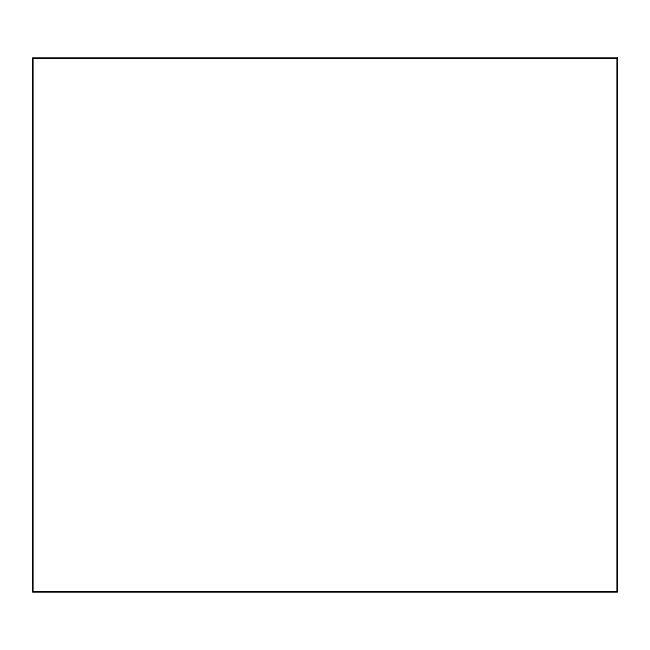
<?xml version="1.0" encoding="UTF-8"?>
<svg xmlns="http://www.w3.org/2000/svg" width="650" height="650" viewBox="0 0 650 650"><rect width="100%" height="100%" fill="white"/><g stroke="black" fill="none" stroke-linecap="round" stroke-linejoin="round"><path stroke-width="0.97" d="M617.5 57.801L32.5 57.801L32.5 592.199L617.5 592.199L617.5 57.801M616.866 58.435L33.134 58.435L33.134 591.565L616.866 591.565L616.866 58.435"/></g></svg>
